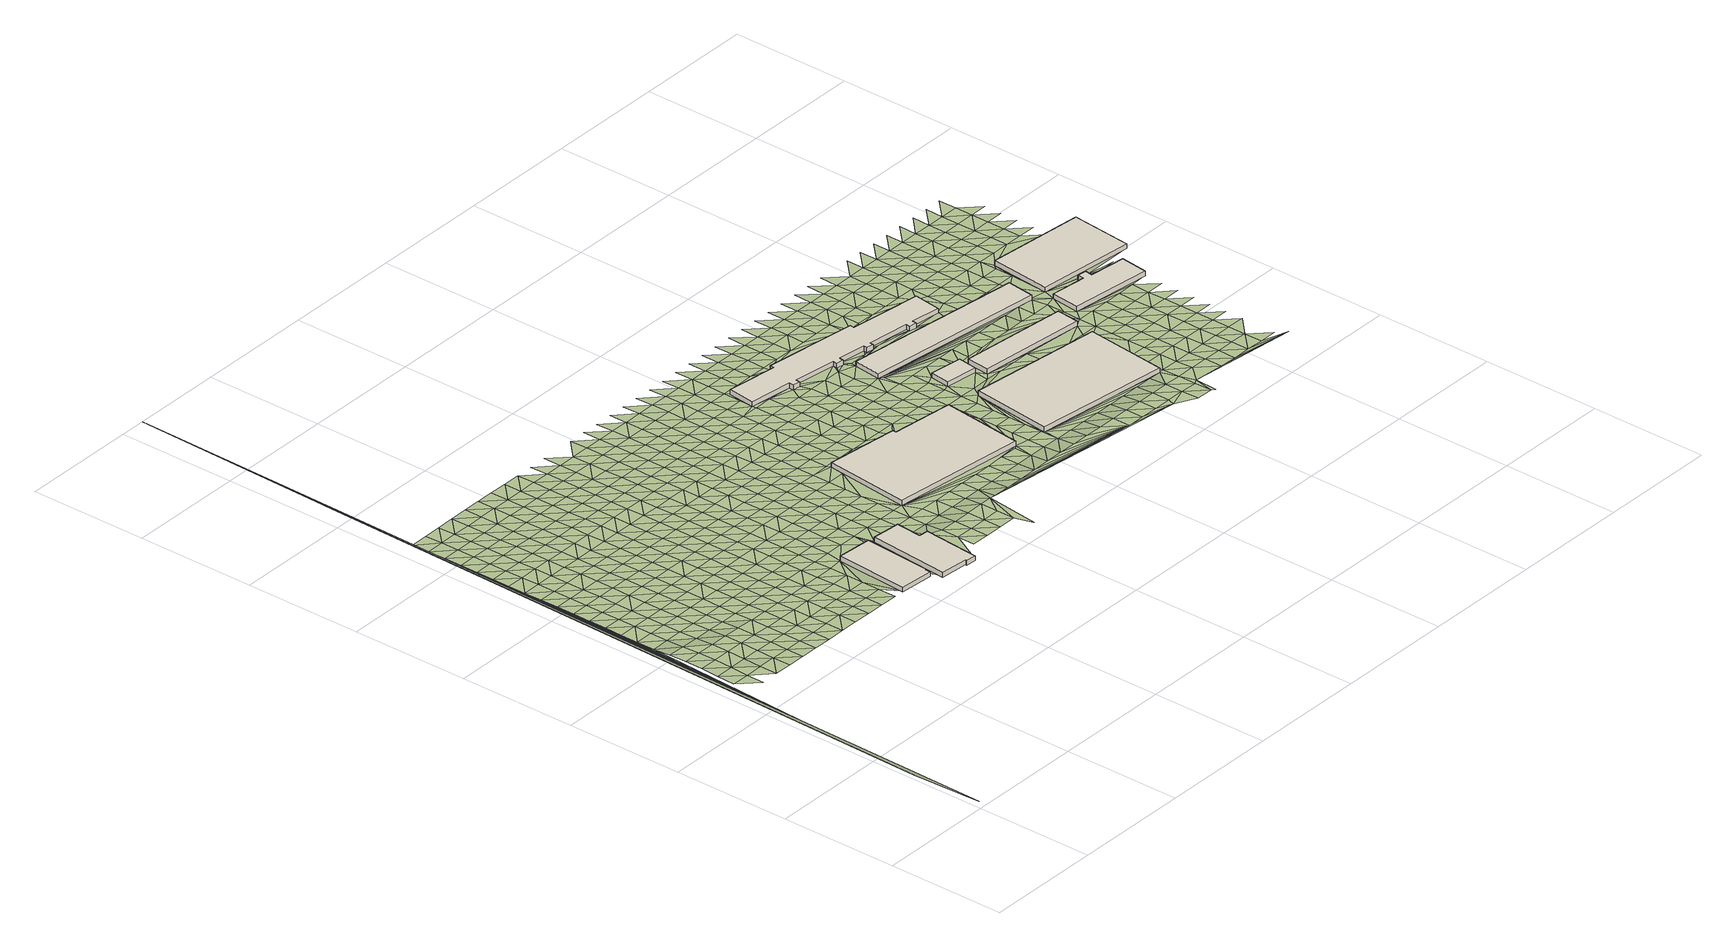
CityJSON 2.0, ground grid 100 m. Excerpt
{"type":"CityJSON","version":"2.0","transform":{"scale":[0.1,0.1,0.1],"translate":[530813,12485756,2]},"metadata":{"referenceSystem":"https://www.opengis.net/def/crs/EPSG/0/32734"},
"CityObjects":{
"building1":{"type":"Building","attributes":{"building":"industrial","building:levels":1,"building_height":4.1,"plus_code":"4FRW3FG6+393","ground_height":2.88,"roof_height":6.98},"geometry":[{"type":"Solid","lod":"1","boundaries":[[[[0,1,2,3]],[[1,4,5,2]],[[4,6,7,5]],[[6,8,9,7]],[[8,10,11,9]],[[10,0,3,11]],[[3,2,5,7,9,11]],[[10,8,6,4,1,0]]]]}]},
"building2":{"type":"Building","attributes":{"building":"industrial","building:levels":1,"building_height":4.1,"plus_code":"4FRW3FF6+XGM","ground_height":2.8,"roof_height":6.9},"geometry":[{"type":"Solid","lod":"1","boundaries":[[[[12,13,14,15]],[[13,16,17,14]],[[16,18,19,17]],[[18,20,21,19]],[[20,22,23,21]],[[22,24,25,23]],[[24,26,27,25]],[[26,12,15,27]],[[15,14,17,19,21,23,25,27]],[[26,24,22,20,18,16,13,12]]]]}]},
"building3":{"type":"Building","attributes":{"building":"industrial","building:levels":1,"building_height":4.1,"plus_code":"4FRW3FG6+7XR","ground_height":2.65,"roof_height":6.75},"geometry":[{"type":"Solid","lod":"1","boundaries":[[[[28,29,30,31]],[[29,32,33,30]],[[32,34,35,33]],[[34,36,37,35]],[[36,38,39,37]],[[38,28,31,39]],[[31,30,33,35,37,39]],[[38,36,34,32,29,28]]]]}]},
"building4":{"type":"Building","attributes":{"building":"industrial","building:levels":1,"building_height":4.1,"plus_code":"4FRW3FG7+Q7V","ground_height":2.39,"roof_height":6.49},"geometry":[{"type":"Solid","lod":"1","boundaries":[[[[40,41,42,43]],[[41,44,45,42]],[[44,46,47,45]],[[46,48,49,47]],[[48,50,51,49]],[[50,52,53,51]],[[52,54,55,53]],[[54,56,57,55]],[[56,58,59,57]],[[58,60,61,59]],[[60,62,63,61]],[[62,64,65,63]],[[64,66,67,65]],[[66,68,69,67]],[[68,70,71,69]],[[70,72,73,71]],[[72,74,75,73]],[[74,76,77,75]],[[76,78,79,77]],[[78,80,81,79]],[[80,82,83,81]],[[82,84,85,83]],[[84,86,87,85]],[[86,40,43,87]],[[43,42,45,47,49,51,53,55,57,59,61,63,65,67,69,71,73,75,77,79,81,83,85,87]],[[86,84,82,80,78,76,74,72,70,68,66,64,62,60,58,56,54,52,50,48,46,44,41,40]]]]}]},
"building5":{"type":"Building","attributes":{"building":"industrial","building:levels":1,"building_height":4.1,"plus_code":"4FRW3FG7+F9Q","ground_height":2.56,"roof_height":6.66},"geometry":[{"type":"Solid","lod":"1","boundaries":[[[[88,89,90,91]],[[89,92,93,90]],[[92,94,95,93]],[[94,88,91,95]],[[91,90,93,95]],[[94,92,89,88]]]]}]},
"building6":{"type":"Building","attributes":{"building":"industrial","building:levels":1,"building_height":4.1,"plus_code":"4FRW3FG7+6HF","ground_height":2.62,"roof_height":6.72},"geometry":[{"type":"Solid","lod":"1","boundaries":[[[[96,97,98,99]],[[97,100,101,98]],[[100,102,103,101]],[[102,96,99,103]],[[99,98,101,103]],[[102,100,97,96]]]]}]},
"building7":{"type":"Building","attributes":{"building":"industrial","building:levels":1,"building_height":4.1,"plus_code":"4FRW3FG7+JHM","ground_height":2.43,"roof_height":6.53},"geometry":[{"type":"Solid","lod":"1","boundaries":[[[[104,105,106,107]],[[105,108,109,106]],[[108,110,111,109]],[[110,104,107,111]],[[107,106,109,111]],[[110,108,105,104]]]]}]},
"building8":{"type":"Building","attributes":{"building":"industrial","building:levels":1,"building_height":4.1,"plus_code":"4FRW3FG7+CMM","ground_height":2.47,"roof_height":6.57},"geometry":[{"type":"Solid","lod":"1","boundaries":[[[[112,113,114,115]],[[113,116,117,114]],[[116,118,119,117]],[[118,112,115,119]],[[115,114,117,119]],[[118,116,113,112]]]]}]},
"building9":{"type":"Building","attributes":{"building":"industrial","building:levels":1,"building_height":4.1,"plus_code":"4FRW3FG8+F34","ground_height":2.66,"roof_height":6.76},"geometry":[{"type":"Solid","lod":"1","boundaries":[[[[120,121,122,123]],[[121,124,125,122]],[[124,126,127,125]],[[126,128,129,127]],[[128,130,131,129]],[[130,132,133,131]],[[132,134,135,133]],[[134,120,123,135]],[[123,122,125,127,129,131,133,135]],[[134,132,130,128,126,124,121,120]]]]}]},
"building10":{"type":"Building","attributes":{"building":"industrial","building:levels":1,"building_height":4.1,"plus_code":"4FRW3FG8+J4H","ground_height":2.4,"roof_height":6.5},"geometry":[{"type":"Solid","lod":"1","boundaries":[[[[136,137,138,139]],[[137,140,141,138]],[[140,142,143,141]],[[142,136,139,143]],[[139,138,141,143]],[[142,140,137,136]]]]}]},
"terrain1":{"type":"TINRelief","geometry":[{"type":"CompositeSurface","lod":"1","boundaries":[[[144,145,146]],[[146,147,144]],[[147,148,144]],[[144,148,149]],[[144,150,151]],[[152,144,149]],[[153,154,155]],[[152,156,144]],[[157,155,154]],[[158,159,153]],[[156,160,144]],[[155,158,153]],[[160,161,144]],[[159,162,163]],[[161,164,144]],[[159,158,162]],[[163,165,166]],[[144,164,167]],[[155,168,158]],[[165,163,162]],[[144,167,169]],[[170,168,155]],[[171,145,166]],[[144,169,172]],[[171,166,165]],[[162,158,173]],[[168,174,158]],[[146,145,175]],[[172,176,144]],[[165,162,173]],[[145,171,175]],[[173,158,174]],[[176,177,144]],[[168,170,178]],[[147,146,179]],[[171,165,180]],[[144,177,181]],[[175,182,146]],[[174,168,178]],[[180,165,173]],[[170,183,178]],[[148,147,179]],[[181,184,144]],[[179,146,182]],[[171,185,175]],[[184,186,144]],[[185,171,180]],[[149,148,187]],[[173,174,188]],[[178,189,174]],[[182,175,190]],[[186,191,144]],[[179,187,148]],[[180,173,188]],[[190,175,185]],[[188,174,189]],[[152,149,192]],[[183,193,178]],[[191,194,144]],[[182,195,179]],[[149,187,192]],[[185,180,196]],[[194,197,144]],[[195,182,190]],[[198,156,152]],[[189,178,199]],[[188,196,180]],[[187,179,200]],[[197,201,144]],[[192,198,152]],[[199,178,193]],[[185,202,190]],[[200,179,195]],[[160,156,203]],[[189,204,188]],[[196,202,185]],[[205,192,187]],[[198,203,156]],[[204,189,199]],[[195,190,206]],[[205,187,200]],[[207,161,160]],[[196,188,208]],[[202,206,190]],[[192,209,198]],[[199,193,210]],[[203,207,160]],[[208,188,204]],[[195,211,200]],[[209,192,205]],[[202,196,212]],[[206,211,195]],[[164,161,213]],[[203,198,214]],[[199,215,204]],[[207,216,161]],[[212,196,208]],[[205,200,217]],[[198,209,214]],[[210,215,199]],[[164,213,167]],[[202,218,206]],[[213,161,216]],[[211,217,200]],[[219,207,203]],[[208,204,220]],[[218,202,212]],[[144,201,150]],[[214,219,203]],[[215,220,204]],[[167,221,169]],[[209,205,222]],[[211,206,223]],[[217,224,205]],[[207,225,216]],[[221,167,213]],[[223,206,218]],[[209,222,214]],[[212,208,226]],[[227,215,210]],[[219,225,207]],[[205,224,222]],[[220,228,208]],[[172,169,229]],[[211,230,217]],[[212,226,218]],[[169,221,229]],[[230,211,223]],[[208,228,226]],[[213,216,231]],[[214,232,219]],[[220,215,233]],[[225,234,216]],[[176,172,235]],[[224,217,236]],[[232,214,222]],[[227,233,215]],[[221,213,231]],[[223,218,237]],[[229,235,172]],[[231,216,234]],[[236,217,230]],[[238,228,220]],[[218,226,237]],[[177,176,239]],[[225,219,240]],[[224,241,222]],[[232,242,219]],[[233,238,220]],[[221,243,229]],[[244,230,223]],[[176,235,239]],[[241,224,236]],[[234,225,240]],[[228,245,226]],[[243,221,231]],[[219,242,240]],[[237,244,223]],[[246,181,177]],[[222,247,232]],[[248,233,227]],[[228,238,245]],[[235,229,249]],[[230,250,236]],[[239,246,177]],[[247,222,241]],[[226,251,237]],[[249,229,243]],[[244,250,230]],[[231,234,252]],[[242,232,253]],[[233,254,238]],[[240,255,234]],[[251,226,245]],[[235,256,239]],[[257,241,236]],[[246,258,181]],[[253,232,247]],[[248,254,233]],[[243,231,252]],[[259,244,237]],[[256,235,249]],[[252,234,255]],[[236,250,257]],[[242,260,240]],[[259,237,251]],[[246,239,261]],[[247,241,262]],[[245,238,263]],[[260,242,253]],[[254,264,238]],[[249,243,265]],[[250,244,266]],[[256,261,239]],[[262,241,257]],[[255,240,267]],[[251,245,263]],[[265,243,252]],[[244,259,266]],[[263,238,264]],[[253,247,268]],[[267,240,260]],[[269,258,246]],[[249,270,256]],[[254,248,271]],[[246,261,272]],[[262,268,247]],[[255,273,252]],[[257,250,274]],[[259,251,275]],[[270,249,265]],[[266,276,250]],[[277,260,253]],[[264,254,271]],[[246,272,269]],[[273,255,267]],[[275,251,263]],[[248,278,271]],[[261,256,279]],[[274,262,257]],[[268,277,253]],[[274,250,276]],[[265,252,280]],[[259,281,266]],[[279,256,270]],[[267,260,282]],[[280,252,273]],[[281,259,275]],[[261,283,272]],[[268,262,284]],[[263,264,285]],[[277,282,260]],[[271,286,264]],[[270,265,287]],[[276,266,288]],[[261,279,283]],[[284,262,274]],[[289,273,267]],[[275,263,285]],[[265,280,287]],[[288,266,281]],[[285,264,286]],[[277,268,290]],[[278,291,271]],[[282,289,267]],[[269,272,292]],[[270,293,279]],[[276,294,274]],[[283,295,272]],[[284,290,268]],[[281,275,296]],[[293,270,287]],[[276,288,294]],[[280,273,297]],[[298,282,277]],[[286,271,299]],[[272,295,292]],[[289,300,273]],[[296,275,285]],[[279,301,283]],[[302,284,274]],[[290,298,277]],[[299,271,291]],[[280,297,287]],[[281,303,288]],[[301,279,293]],[[273,300,297]],[[294,302,274]],[[289,282,304]],[[286,305,285]],[[303,281,296]],[[295,283,306]],[[298,304,282]],[[305,286,299]],[[293,287,307]],[[290,284,308]],[[288,309,294]],[[306,283,301]],[[284,302,310]],[[311,300,289]],[[296,285,312]],[[287,297,307]],[[309,288,303]],[[295,313,292]],[[290,308,298]],[[299,291,314]],[[304,311,289]],[[284,310,308]],[[312,285,305]],[[315,301,293]],[[302,294,316]],[[313,295,306]],[[303,296,317]],[[307,315,293]],[[294,309,316]],[[300,318,297]],[[304,298,319]],[[299,320,305]],[[311,321,300]],[[317,296,312]],[[301,322,306]],[[323,310,302]],[[324,292,313]],[[298,308,319]],[[314,320,299]],[[297,318,307]],[[303,325,309]],[[315,322,301]],[[300,321,318]],[[316,323,302]],[[326,311,304]],[[312,305,327]],[[303,317,325]],[[310,328,308]],[[319,326,304]],[[320,327,305]],[[313,306,329]],[[307,330,315]],[[309,331,316]],[[322,332,306]],[[310,323,328]],[[311,333,321]],[[334,317,312]],[[330,307,318]],[[331,309,325]],[[324,313,329]],[[308,335,319]],[[320,314,336]],[[306,332,329]],[[326,333,311]],[[334,312,327]],[[322,315,337]],[[323,316,338]],[[335,308,328]],[[315,330,337]],[[338,316,331]],[[321,339,318]],[[340,326,319]],[[325,317,341]],[[342,327,320]],[[333,343,321]],[[317,334,344]],[[332,322,345]],[[323,346,328]],[[329,347,324]],[[335,340,319]],[[336,342,320]],[[330,318,339]],[[331,325,341]],[[337,345,322]],[[321,343,339]],[[346,323,338]],[[317,344,341]],[[333,326,348]],[[329,332,349]],[[328,350,335]],[[334,327,351]],[[326,340,348]],[[342,352,327]],[[330,353,337]],[[331,354,338]],[[332,345,349]],[[328,346,350]],[[343,333,355]],[[344,334,351]],[[353,330,339]],[[354,331,341]],[[351,327,352]],[[356,347,329]],[[340,335,357]],[[348,355,333]],[[342,358,352]],[[345,337,359]],[[349,356,329]],[[357,335,350]],[[346,338,360]],[[344,361,341]],[[359,337,353]],[[354,362,338]],[[343,363,339]],[[340,364,348]],[[343,355,365]],[[361,344,351]],[[345,366,349]],[[350,346,360]],[[356,367,347]],[[364,340,357]],[[338,362,360]],[[353,339,363]],[[368,354,341]],[[366,345,359]],[[343,365,363]],[[355,348,369]],[[368,341,361]],[[352,358,10]],[[356,349,370]],[[357,350,371]],[[348,364,369]],[[351,352,10]],[[359,353,372]],[[362,354,373]],[[366,370,349]],[[371,350,360]],[[374,365,355]],[[372,353,363]],[[354,368,373]],[[361,351,10]],[[357,375,364]],[[369,374,355]],[[376,367,356]],[[359,377,366]],[[362,378,360]],[[356,370,379]],[[375,357,371]],[[368,361,10]],[[377,359,372]],[[373,378,362]],[[363,365,380]],[[364,381,369]],[[356,379,376]],[[365,374,382]],[[370,366,383]],[[384,371,360]],[[381,364,375]],[[372,363,380]],[[368,385,373]],[[383,366,377]],[[365,382,380]],[[378,384,360]],[[385,368,10]],[[374,369,386]],[[370,387,379]],[[375,371,388]],[[386,369,381]],[[377,372,389]],[[378,373,390]],[[370,383,387]],[[384,388,371]],[[374,391,382]],[[389,372,380]],[[373,385,390]],[[392,381,375]],[[374,386,391]],[[376,379,393]],[[377,394,383]],[[395,384,378]],[[387,396,379]],[[388,392,375]],[[394,377,389]],[[390,395,378]],[[10,397,385]],[[380,382,398]],[[386,381,399]],[[379,396,393]],[[391,400,382]],[[383,401,387]],[[392,399,381]],[[380,398,389]],[[402,388,384]],[[385,397,390]],[[403,404,405]],[[401,383,394]],[[382,400,398]],[[384,395,406]],[[391,386,407]],[[396,387,408]],[[388,402,392]],[[399,407,386]],[[384,406,402]],[[397,10,409]],[[394,389,410]],[[395,390,411]],[[408,387,401]],[[412,400,391]],[[389,398,410]],[[411,390,397]],[[409,405,404]],[[396,413,393]],[[399,392,414]],[[407,412,391]],[[415,401,394]],[[395,416,406]],[[403,417,404]],[[413,396,408]],[[392,402,414]],[[398,400,418]],[[410,415,394]],[[395,411,416]],[[419,407,399]],[[400,412,418]],[[401,420,408]],[[409,404,421]],[[414,419,399]],[[398,422,410]],[[402,406,423]],[[397,424,411]],[[415,420,401]],[[417,421,404]],[[416,425,406]],[[409,424,397]],[[407,426,412]],[[422,398,418]],[[421,417,409]],[[427,413,408]],[[402,423,414]],[[419,426,407]],[[406,425,423]],[[428,409,417]],[[429,415,410]],[[411,430,416]],[[409,428,424]],[[408,420,427]],[[428,417,424]],[[429,410,422]],[[430,411,424]],[[431,413,432]],[[418,412,433]],[[414,434,419]],[[426,435,412]],[[420,415,436]],[[425,416,437]],[[432,413,427]],[[434,414,423]],[[422,418,433]],[[415,429,436]],[[433,412,435]],[[430,437,416]],[[424,417,438]],[[426,419,439]],[[425,440,423]],[[434,441,419]],[[427,420,442]],[[429,422,443]],[[438,430,424]],[[436,444,420]],[[440,425,437]],[[445,438,417]],[[435,426,439]],[[443,422,433]],[[419,441,439]],[[442,432,427]],[[423,446,434]],[[442,420,444]],[[445,417,24]],[[429,447,436]],[[446,423,440]],[[437,430,448]],[[447,429,443]],[[438,449,430]],[[450,432,451]],[[433,435,452]],[[441,434,453]],[[439,454,435]],[[444,436,455]],[[440,437,448]],[[451,432,442]],[[453,434,446]],[[430,449,448]],[[443,433,452]],[[438,445,456]],[[457,458,459]],[[455,436,447]],[[452,435,454]],[[441,460,439]],[[461,458,462]],[[461,462,24]],[[24,456,445]],[[444,463,442]],[[446,440,464]],[[441,453,460]],[[447,443,465]],[[466,449,438]],[[444,455,463]],[[448,464,440]],[[456,24,462]],[[454,439,467]],[[465,443,452]],[[456,466,438]],[[468,451,442]],[[446,469,453]],[[439,460,467]],[[447,470,455]],[[449,471,448]],[[462,458,472]],[[463,468,442]],[[464,469,446]],[[458,457,473]],[[454,474,452]],[[462,472,456]],[[470,447,465]],[[471,449,466]],[[460,453,475]],[[457,476,477]],[[474,454,467]],[[458,473,472]],[[455,478,463]],[[479,464,448]],[[451,468,480]],[[469,475,453]],[[465,452,481]],[[456,482,466]],[[478,455,470]],[[471,479,448]],[[460,483,467]],[[484,473,457]],[[451,480,485]],[[452,474,481]],[[482,456,472]],[[468,463,486]],[[487,469,464]],[[475,483,460]],[[477,484,457]],[[470,465,488]],[[471,466,489]],[[463,478,486]],[[487,464,479]],[[474,467,490]],[[491,472,473]],[[465,481,488]],[[489,466,482]],[[492,480,468]],[[475,469,493]],[[483,490,467]],[[484,491,473]],[[470,494,478]],[[479,471,495]],[[486,492,468]],[[493,469,487]],[[496,482,472]],[[494,470,488]],[[471,489,495]],[[480,497,485]],[[481,474,498]],[[499,483,475]],[[484,477,500]],[[490,501,474]],[[491,496,472]],[[478,502,486]],[[487,479,503]],[[480,492,497]],[[499,475,493]],[[504,489,482]],[[481,498,488]],[[502,478,494]],[[474,501,498]],[[495,503,479]],[[490,483,505]],[[506,491,484]],[[496,507,482]],[[495,489,504]],[[492,486,508]],[[504,482,507]],[[493,487,509]],[[505,483,499]],[[500,506,484]],[[494,488,510]],[[508,486,502]],[[503,509,487]],[[503,495,504]],[[511,501,490]],[[512,496,491]],[[488,498,510]],[[492,513,497]],[[493,514,499]],[[511,490,505]],[[512,491,506]],[[515,502,494]],[[513,492,508]],[[509,514,493]],[[510,515,494]],[[497,516,517]],[[501,518,498]],[[505,499,519]],[[507,496,520]],[[521,506,500]],[[522,501,511]],[[496,512,523]],[[520,504,507]],[[508,502,524]],[[516,497,513]],[[514,519,499]],[[504,525,503]],[[518,510,498]],[[515,524,502]],[[501,522,518]],[[496,523,520]],[[505,526,511]],[[503,525,509]],[[527,513,508]],[[512,506,528]],[[519,526,505]],[[521,529,506]],[[510,530,515]],[[509,525,514]],[[524,527,508]],[[522,511,531]],[[523,512,528]],[[510,518,530]],[[528,506,529]],[[532,504,520]],[[526,531,511]],[[516,513,533]],[[534,524,515]],[[519,514,535]],[[527,536,513]],[[504,535,525]],[[523,537,520]],[[515,530,534]],[[538,516,533]],[[522,539,518]],[[540,526,519]],[[541,521,542]],[[513,536,533]],[[531,543,522]],[[537,523,528]],[[535,514,525]],[[527,524,544]],[[521,541,529]],[[530,518,539]],[[534,544,524]],[[522,543,539]],[[535,540,519]],[[531,526,545]],[[541,528,529]],[[532,520,537]],[[546,536,527]],[[532,547,504]],[[540,545,526]],[[530,548,534]],[[537,528,541]],[[544,546,527]],[[549,543,531]],[[548,530,539]],[[536,550,533]],[[545,549,531]],[[544,534,551]],[[546,550,536]],[[532,537,552]],[[535,553,540]],[[534,548,551]],[[537,541,552]],[[554,555,533]],[[543,556,539]],[[545,540,553]],[[549,557,543]],[[504,547,558]],[[559,546,544]],[[550,554,533]],[[541,560,552]],[[548,539,556]],[[551,559,544]],[[543,557,556]],[[545,561,549]],[[552,547,532]],[[546,562,550]],[[561,545,553]],[[548,563,551]],[[559,562,546]],[[535,564,553]],[[557,549,565]],[[552,560,566]],[[563,548,556]],[[567,554,550]],[[504,558,568]],[[565,549,561]],[[569,559,551]],[[550,562,567]],[[552,570,547]],[[569,551,563]],[[571,554,572]],[[556,557,573]],[[564,561,553]],[[574,557,565]],[[570,552,566]],[[562,559,575]],[[572,554,567]],[[563,556,573]],[[559,569,575]],[[557,574,573]],[[565,561,576]],[[558,547,570]],[[564,576,561]],[[567,562,577]],[[569,563,578]],[[575,579,562]],[[580,574,565]],[[581,564,535]],[[570,566,582]],[[578,563,573]],[[572,567,577]],[[577,562,579]],[[576,580,565]],[[569,583,575]],[[584,504,568]],[[585,573,574]],[[558,570,586]],[[583,569,578]],[[587,572,588]],[[589,576,564]],[[574,580,585]],[[586,570,582]],[[579,575,590]],[[577,588,572]],[[578,573,591]],[[590,575,583]],[[576,592,580]],[[585,591,573]],[[568,558,586]],[[579,593,577]],[[589,592,576]],[[594,583,578]],[[593,579,590]],[[564,581,589]],[[586,582,595]],[[591,594,578]],[[588,577,596]],[[585,580,597]],[[592,598,580]],[[590,583,41]],[[596,577,593]],[[591,585,597]],[[599,568,586]],[[594,600,583]],[[597,580,598]],[[541,601,560]],[[602,588,603]],[[599,586,595]],[[41,583,600]],[[604,593,590]],[[592,589,605]],[[603,588,596]],[[594,591,606]],[[41,604,590]],[[589,581,607]],[[598,592,605]],[[606,591,597]],[[589,607,605]],[[568,599,608]],[[593,609,596]],[[601,566,560]],[[594,610,600]],[[604,609,593]],[[610,594,606]],[[597,598,611]],[[41,612,604]],[[599,595,613]],[[614,41,600]],[[605,615,598]],[[603,596,616]],[[609,617,596]],[[568,608,584]],[[604,612,609]],[[581,618,619]],[[606,597,611]],[[608,599,613]],[[619,607,581]],[[614,600,610]],[[611,598,615]],[[613,595,620]],[[621,603,616]],[[607,619,605]],[[596,617,616]],[[601,582,566]],[[610,606,622]],[[615,605,623]],[[612,624,609]],[[622,606,611]],[[625,608,613]],[[617,609,624]],[[623,605,619]],[[626,619,618]],[[610,627,614]],[[41,614,628]],[[608,625,584]],[[615,629,611]],[[627,610,622]],[[617,630,616]],[[613,620,631]],[[629,615,623]],[[601,595,582]],[[625,613,584]],[[624,630,617]],[[622,611,632]],[[631,620,633]],[[631,584,613]],[[634,616,635]],[[623,619,636]],[[637,614,627]],[[632,611,629]],[[630,635,616]],[[636,619,626]],[[627,622,638]],[[626,618,34]],[[628,614,637]],[[612,639,624]],[[623,640,629]],[[632,638,622]],[[641,630,624]],[[601,620,595]],[[584,631,642]],[[640,623,636]],[[637,627,643]],[[632,629,644]],[[584,642,645]],[[638,643,627]],[[635,630,646]],[[647,636,626]],[[631,633,648]],[[644,629,640]],[[584,645,649]],[[630,641,646]],[[632,650,638]],[[642,631,648]],[[624,639,641]],[[637,643,651]],[[648,633,652]],[[653,635,654]],[[655,640,636]],[[584,649,656]],[[632,644,650]],[[601,633,620]],[[654,635,646]],[[647,655,636]],[[626,34,647]],[[642,657,645]],[[34,584,656]],[[638,658,643]],[[644,640,659]],[[650,660,638]],[[657,642,648]],[[651,643,658]],[[641,661,646]],[[658,662,651]],[[655,659,640]],[[663,649,645]],[[638,660,658]],[[664,641,639]],[[650,644,665]],[[652,666,648]],[[641,664,661]],[[663,645,657]],[[657,648,667]],[[654,646,668]],[[655,647,669]],[[659,665,644]],[[601,652,633]],[[601,541,670]],[[656,649,671]],[[669,647,34]],[[668,646,661]],[[656,672,34]],[[657,667,663]],[[673,660,650]],[[648,674,667]],[[649,663,671]],[[654,675,676]],[[659,655,677]],[[665,673,650]],[[666,674,648]],[[669,34,672]],[[672,656,678]],[[675,654,668]],[[677,655,669]],[[671,678,656]],[[658,679,662]],[[661,664,680]],[[658,660,681]],[[682,665,659]],[[673,683,660]],[[668,661,680]],[[684,669,672]],[[666,652,601]],[[682,659,677]],[[660,683,681]],[[678,684,672]],[[685,663,667]],[[686,667,674]],[[674,666,687]],[[673,665,108]],[[675,668,688]],[[677,669,689]],[[685,671,663]],[[690,665,682]],[[680,688,668]],[[108,683,673]],[[684,689,669]],[[108,665,690]],[[681,679,658]],[[685,678,671]],[[664,691,680]],[[675,692,693]],[[694,682,677]],[[687,686,674]],[[666,601,687]],[[685,684,678]],[[688,692,675]],[[689,694,677]],[[681,683,105]],[[667,686,695]],[[108,690,696]],[[690,682,697]],[[679,681,698]],[[108,105,683]],[[689,684,685]],[[691,688,680]],[[681,699,698]],[[694,697,682]],[[694,689,88]],[[699,681,105]],[[696,690,700]],[[701,686,687]],[[702,692,688]],[[697,700,690]],[[701,687,601]],[[703,689,685]],[[694,88,697]],[[689,703,88]],[[691,702,688]],[[704,699,705]],[[705,699,105]],[[706,667,695]],[[707,692,708]],[[701,695,686]],[[697,88,94]],[[702,708,692]],[[700,697,94]],[[691,664,709]],[[696,700,710]],[[701,601,711]],[[712,704,705]],[[712,705,105]],[[713,703,685]],[[702,691,714]],[[94,710,700]],[[715,667,706]],[[88,703,716]],[[717,695,701]],[[108,696,718]],[[702,714,708]],[[691,719,714]],[[711,717,701]],[[704,712,720]],[[712,105,721]],[[710,722,696]],[[723,708,724]],[[695,717,706]],[[716,703,713]],[[725,713,685]],[[601,670,711]],[[708,714,724]],[[710,94,726]],[[727,709,664]],[[691,709,719]],[[105,728,721]],[[729,667,715]],[[720,712,730]],[[731,717,711]],[[712,721,730]],[[719,732,714]],[[733,726,94]],[[116,716,713]],[[718,696,722]],[[717,734,706]],[[714,735,724]],[[726,722,710]],[[731,734,717]],[[725,116,713]],[[711,670,731]],[[735,714,732]],[[736,721,728]],[[709,732,719]],[[716,116,737]],[[667,729,738]],[[739,725,685]],[[740,728,105]],[[741,742,724]],[[733,716,737]],[[734,715,706]],[[722,726,733]],[[735,741,724]],[[743,108,718]],[[744,734,731]],[[728,745,736]],[[732,746,735]],[[737,747,733]],[[725,748,116]],[[670,744,731]],[[722,733,718]],[[749,667,738]],[[709,746,732]],[[734,750,715]],[[741,735,751]],[[747,718,733]],[[744,750,734]],[[746,751,735]],[[746,709,727]],[[752,108,743]],[[745,753,736]],[[741,754,755]],[[737,756,747]],[[750,729,715]],[[728,740,745]],[[748,757,116]],[[670,758,744]],[[741,751,754]],[[727,759,760]],[[748,725,739]],[[105,761,740]],[[746,727,762]],[[750,744,758]],[[763,758,670]],[[718,747,743]],[[751,746,764]],[[760,762,727]],[[752,765,108]],[[739,685,102]],[[750,766,729]],[[747,756,743]],[[737,767,756]],[[754,751,764]],[[768,760,759]],[[740,753,745]],[[746,762,764]],[[766,750,758]],[[739,757,748]],[[769,754,770]],[[763,771,758]],[[766,738,729]],[[762,760,768]],[[770,754,764]],[[765,772,108]],[[743,756,767]],[[773,766,758]],[[762,774,764]],[[739,775,757]],[[771,773,758]],[[774,762,768]],[[776,116,757]],[[738,766,749]],[[770,764,777]],[[740,761,778]],[[767,752,743]],[[766,773,779]],[[768,759,780]],[[781,782,771]],[[777,764,774]],[[779,749,766]],[[783,108,772]],[[773,771,782]],[[784,770,785]],[[786,778,787]],[[757,775,788]],[[773,782,779]],[[789,774,768]],[[767,737,790]],[[761,105,791]],[[770,777,785]],[[749,779,792]],[[767,793,752]],[[775,739,102]],[[778,761,787]],[[794,749,792]],[[777,774,795]],[[108,783,110]],[[779,782,796]],[[797,774,789]],[[779,796,792]],[[794,798,749]],[[785,777,795]],[[768,780,789]],[[774,797,795]],[[752,793,765]],[[776,757,788]],[[799,785,800]],[[775,102,788]],[[792,801,794]],[[796,802,792]],[[782,803,796]],[[804,797,789]],[[102,749,798]],[[800,785,795]],[[794,801,798]],[[787,761,805]],[[792,802,801]],[[767,790,793]],[[804,789,780]],[[795,797,806]],[[765,793,772]],[[804,806,797]],[[807,802,796]],[[808,772,793]],[[809,798,801]],[[805,810,787]],[[810,780,787]],[[788,102,811]],[[812,800,795]],[[803,807,796]],[[806,812,795]],[[798,813,102]],[[798,809,813]],[[788,811,776]],[[793,790,808]],[[814,800,815]],[[802,816,801]],[[804,780,817]],[[807,818,802]],[[780,810,819]],[[812,815,800]],[[806,804,820]],[[810,805,821]],[[809,801,816]],[[802,818,816]],[[780,819,817]],[[807,803,822]],[[811,102,823]],[[102,813,824]],[[812,806,820]],[[772,808,783]],[[805,761,791]],[[804,817,820]],[[819,810,825]],[[813,809,826]],[[811,823,776]],[[823,102,824]],[[818,807,827]],[[821,825,810]],[[808,828,783]],[[826,809,816]],[[808,790,828]],[[812,829,815]],[[822,827,807]],[[803,782,830]],[[819,831,817]],[[813,832,824]],[[829,812,820]],[[819,825,831]],[[832,813,826]],[[776,823,833]],[[816,818,834]],[[818,827,835]],[[776,833,790]],[[805,791,821]],[[817,836,820]],[[824,837,823]],[[829,838,815]],[[825,821,839]],[[816,834,826]],[[836,817,831]],[[824,832,837]],[[818,835,834]],[[827,822,840]],[[790,841,828]],[[815,838,842]],[[790,833,843]],[[110,783,828]],[[844,829,820]],[[825,845,831]],[[823,846,833]],[[832,826,847]],[[844,820,836]],[[837,848,823]],[[843,841,790]],[[843,833,849]],[[828,841,110]],[[835,827,850]],[[839,845,825]],[[830,822,803]],[[834,847,826]],[[838,829,851]],[[823,848,846]],[[850,827,840]],[[839,821,791]],[[836,831,852]],[[837,832,853]],[[833,846,849]],[[829,844,851]],[[845,852,831]],[[847,853,832]],[[841,843,134]],[[834,835,854]],[[849,134,843]],[[835,850,855]],[[844,836,856]],[[857,848,837]],[[851,858,838]],[[134,110,841]],[[845,839,859]],[[854,847,834]],[[852,856,836]],[[853,857,837]],[[835,855,854]],[[110,134,860]],[[822,830,840]],[[860,791,110]],[[838,858,861]],[[844,862,851]],[[848,863,846]],[[850,840,864]],[[839,791,859]],[[865,849,846]],[[856,862,844]],[[857,863,848]],[[860,134,866]],[[867,852,845]],[[853,847,868]],[[864,855,850]],[[866,791,860]],[[845,859,869]],[[847,854,870]],[[840,871,864]],[[858,851,872]],[[852,867,856]],[[857,853,868]],[[862,872,851]],[[845,869,867]],[[863,865,846]],[[847,870,868]],[[855,873,854]],[[840,830,871]],[[873,855,864]],[[874,859,791]],[[862,856,875]],[[857,876,863]],[[872,877,858]],[[878,849,865]],[[874,791,866]],[[869,859,874]],[[870,854,879]],[[856,867,875]],[[876,857,868]],[[864,871,880]],[[858,877,881]],[[879,854,873]],[[866,134,882]],[[883,872,862]],[[884,865,863]],[[870,885,868]],[[875,883,862]],[[863,876,884]],[[867,869,886]],[[869,874,887]],[[885,870,879]],[[872,888,877]],[[889,873,864]],[[874,866,140]],[[867,886,875]],[[868,890,876]],[[891,849,878]],[[883,888,872]],[[869,887,886]],[[865,884,878]],[[873,889,879]],[[868,885,890]],[[887,874,140]],[[866,882,892]],[[875,893,883]],[[888,894,877]],[[884,876,895]],[[885,879,896]],[[893,875,886]],[[890,897,876]],[[140,886,887]],[[898,866,892]],[[877,894,899]],[[878,884,895]],[[895,876,897]],[[900,849,891]],[[888,883,901]],[[890,885,902]],[[893,903,883]],[[894,888,901]],[[904,886,140]],[[883,903,901]],[[893,886,904]],[[905,897,890]],[[891,878,895]],[[906,903,893]],[[897,907,895]],[[901,908,894]],[[904,906,893]],[[894,908,909]],[[910,898,911]],[[912,904,140]],[[901,903,913]],[[914,891,895]],[[866,898,915]],[[906,913,903]],[[916,908,901]],[[904,912,906]],[[913,916,901]],[[911,917,910]],[[898,910,918]],[[913,906,919]],[[916,920,908]],[[906,912,919]],[[921,912,140]],[[908,920,922]],[[923,916,913]],[[919,923,913]],[[916,924,920]],[[912,925,919]],[[923,924,916]],[[919,926,923]],[[924,927,920]],[[926,919,925]],[[925,912,921]],[[920,927,928]],[[929,921,140]],[[924,923,930]],[[926,931,923]],[[927,924,930]],[[923,931,930]],[[926,925,932]],[[933,931,926]],[[930,934,927]],[[927,934,935]],[[930,931,936]],[[937,934,930]]]}]}
},
"vertices":[
[1903,2279,17],[2192,2258,17],[2192,2258,58],[1903,2279,58],[2196,2302,17],[2196,2302,58],[2202,2302,17],[2202,2302,58],[2243,2876,17],[2243,2876,58],[1947,2897,17],[1947,2897,58],
[2243,2185,16],[2481,2165,16],[2481,2165,57],[2243,2185,57],[2480,2152,16],[2480,2152,57],[2566,2145,16],[2566,2145,57],[2607,2624,16],[2607,2624,57],[2526,2631,16],[2526,2631,57],[2544,2850,16],[2544,2850,57],[2301,2870,16],[2301,2870,57],
[2890,3751,15],[2809,3031,15],[2809,3031,56],[2890,3751,56],[3955,2903,15],[3955,2903,56],[4032,3593,15],[4032,3593,56],[3504,3652,15],[3504,3652,56],[3507,3682,15],[3507,3682,56],
[3195,4946,12],[3165,4716,12],[3165,4716,53],[3195,4946,53],[3533,4669,12],[3533,4669,53],[3529,4632,12],[3529,4632,53],[3593,4624,12],[3593,4624,53],[3597,4659,12],[3597,4659,53],[3962,4612,12],[3962,4612,53],[3957,4575,12],[3957,4575,53],[4020,4567,12],[4020,4567,53],[4024,4604,12],[4024,4604,53],[4261,4574,12],[4261,4574,53],[4257,4541,12],[4257,4541,53],[4320,4533,12],[4320,4533,53],[4324,4564,12],[4324,4564,53],[4682,4519,12],[4682,4519,53],[4678,4485,12],[4678,4485,53],[4743,4477,12],[4743,4477,53],[4747,4511,12],[4747,4511,53],[4997,4479,12],[4997,4479,53],[5027,4709,12],[5027,4709,53],[4412,4787,12],[4412,4787,53],[4417,4826,12],[4417,4826,53],[3629,4926,12],[3629,4926,53],[3625,4892,12],[3625,4892,53],
[4267,3795,14],[4541,3759,14],[4541,3759,55],[4267,3795,55],[4563,3923,14],[4563,3923,55],[4289,3960,14],[4289,3960,55],
[4316,3547,14],[4236,2867,14],[4236,2867,55],[4316,3547,55],[5383,2731,14],[5383,2731,55],[5458,3419,14],[5458,3419,55],
[5590,4302,13],[4064,4484,13],[4064,4484,54],[5590,4302,54],[4036,4252,13],[4036,4252,54],[5562,4070,13],[5562,4070,54],
[5517,3785,13],[4602,3877,13],[4602,3877,54],[5517,3785,54],[4582,3682,13],[4582,3682,54],[5497,3590,13],[5497,3590,54],
[5644,3716,15],[6331,3638,15],[6331,3638,56],[5644,3716,56],[6358,3872,15],[6358,3872,56],[6048,3908,15],[6048,3908,56],[6056,3972,15],[6056,3972,56],[5981,3981,15],[5981,3981,56],[5975,3925,15],[5975,3925,56],[5672,3959,15],[5672,3959,56],
[6536,3980,12],[6586,4495,12],[6586,4495,53],[6536,3980,53],[5757,4574,12],[5757,4574,53],[5707,4060,12],[5707,4060,53],
[17,632,35],[167,3182,16],[167,3332,16],[167,3482,16],[167,3632,17],[167,3782,17],[206,7977,21],[1,7,66],[167,3932,19],[167,2582,24],[167,2432,20],[318,2432,20],[167,4082,18],[318,2282,20],[318,2582,26],[167,2732,30],[167,4232,16],[167,4382,14],[318,2732,30],[167,2882,30],[167,4532,14],[318,2882,30],[167,3032,26],[167,4682,14],[468,2432,21],[167,4832,13],[468,2282,21],[318,3032,24],[167,4982,12],[468,2732,30],[468,2582,28],[318,3182,16],[167,5132,12],[167,5282,10],[618,2432,21],[318,3482,17],[468,2882,29],[167,5432,6],[318,3332,16],[618,2282,21],[167,5582,11],[468,3032,22],[167,5732,12],[318,3632,18],[618,2732,29],[618,2582,27],[468,3182,16],[167,5882,17],[318,3782,18],[768,2282,21],[167,6032,16],[468,3332,16],[618,2882,28],[167,6182,16],[318,3932,19],[768,2432,21],[468,3482,17],[167,6332,21],[618,3032,21],[318,4082,18],[768,2582,24],[468,3632,18],[618,3182,16],[318,4232,17],[768,2732,24],[468,3782,18],[918,2282,21],[618,3332,17],[768,2882,23],[318,4532,13],[468,3932,19],[918,2432,21],[318,4382,15],[618,3482,18],[768,3032,18],[468,4082,18],[918,2582,21],[318,4682,14],[618,3782,18],[768,3182,17],[618,3632,18],[468,4232,18],[918,2882,18],[1069,2282,21],[918,2732,20],[318,4832,13],[768,3332,18],[468,4532,14],[618,3932,19],[1069,2432,21],[468,4382,15],[318,4982,12],[768,3482,18],[918,3032,16],[1069,2582,20],[318,5132,12],[618,4232,18],[768,3632,18],[618,4082,18],[468,4682,13],[918,3182,17],[1069,2732,19],[318,5282,10],[768,3782,18],[1219,2282,22],[468,4832,13],[918,3332,18],[1069,2882,17],[618,4532,14],[768,3932,18],[1219,2432,22],[618,4382,16],[468,4982,11],[918,3482,18],[318,5432,6],[1069,3032,15],[768,4082,17],[468,5132,11],[918,3632,18],[1219,2732,20],[1219,2582,20],[618,4682,13],[1069,3182,17],[768,4232,17],[918,3782,18],[468,5432,7],[618,4832,13],[1369,2432,22],[468,5282,10],[768,4382,16],[1069,3482,18],[1219,2882,19],[1069,3332,18],[918,3932,18],[1369,2282,22],[618,4982,12],[768,4532,15],[1219,3032,16],[918,4082,17],[618,5132,12],[1069,3632,18],[1369,2732,20],[1369,2582,20],[768,4682,13],[1219,3182,17],[918,4232,17],[1069,3782,18],[1519,2282,22],[618,5432,10],[768,4832,12],[1219,3332,17],[618,5282,11],[1369,2882,18],[918,4532,15],[1069,3932,18],[1519,2432,22],[918,4382,16],[768,4982,12],[1219,3482,18],[1369,3032,16],[1069,4082,18],[1519,2582,20],[768,5132,12],[918,4682,14],[1219,3782,18],[1369,3182,18],[1219,3632,18],[1069,4232,17],[1519,2732,20],[768,5282,12],[1669,2282,21],[918,4832,13],[1369,3332,19],[1519,2882,18],[1069,4532,15],[1219,3932,18],[1669,2432,21],[1069,4382,16],[918,4982,12],[1369,3482,19],[768,5432,12],[1519,3032,16],[1219,4082,18],[1669,2582,20],[1369,3632,19],[918,5282,12],[1069,4682,15],[1519,3182,18],[918,5132,12],[1219,4232,17],[1669,2732,19],[1369,3782,19],[1820,2282,19],[1069,4832,14],[1519,3332,19],[1219,4532,16],[1369,3932,19],[1669,3032,16],[1820,2432,19],[1219,4382,17],[1669,2882,18],[1069,4982,12],[1519,3482,19],[918,5432,12],[1369,4082,18],[1069,5132,12],[1519,3632,19],[1820,2732,19],[1820,2582,19],[1219,4682,15],[1669,3182,18],[1369,4232,18],[1069,5282,13],[1519,3782,19],[1903,2279,29],[1219,4832,14],[1669,3482,19],[1820,2882,19],[1669,3332,19],[1369,4532,17],[1519,3932,19],[1369,4382,18],[1219,4982,12],[1069,5432,12],[1820,3032,16],[1519,4082,18],[1219,5132,12],[1669,3632,19],[1369,4682,17],[1820,3182,16],[1519,4232,18],[1669,3782,19],[1219,5432,12],[1369,4832,15],[1820,3332,18],[1219,5282,13],[1519,4532,17],[1669,3932,19],[1519,4382,18],[1369,4982,13],[1820,3482,18],[1970,3032,15],[1669,4082,19],[1369,5132,13],[1820,3632,18],[1519,4682,17],[1970,3182,16],[1669,4232,18],[1820,3782,18],[1369,5432,12],[1519,4832,15],[1970,3332,17],[1369,5282,14],[2120,3032,15],[1669,4532,16],[1820,3932,18],[1669,4382,17],[1519,4982,13],[1970,3632,18],[2243,2185,31],[2270,2582,28],[2202,2302,28],[1970,3482,17],[1820,4082,19],[1519,5132,13],[2243,2876,21],[1669,4682,17],[2120,3182,15],[1820,4232,19],[1519,5282,14],[1970,3782,18],[1669,4832,15],[2120,3332,17],[2301,2870,21],[1820,4382,18],[1970,3932,18],[1669,4982,13],[2270,2732,26],[1820,4532,16],[2120,3632,18],[2270,3032,15],[2120,3482,18],[1970,4082,18],[1669,5132,13],[2270,2882,21],[1820,4682,16],[2270,3182,16],[1519,5432,12],[1669,5282,14],[1970,4382,17],[2120,3782,18],[1970,4232,18],[1820,4832,17],[2270,3332,17],[2420,3032,15],[2120,4082,19],[2270,3482,18],[2120,3932,18],[1820,5132,14],[1970,4532,16],[1820,4982,15],[2420,2882,19],[2270,3632,18],[1970,4682,15],[2420,3332,17],[2420,3182,16],[1669,5432,12],[1820,5282,14],[2120,4382,17],[2270,3782,18],[2120,4232,19],[1970,4832,16],[2570,2882,16],[2720,2432,29],[2607,2624,29],[2566,2145,31],[2270,3932,18],[2526,2631,29],[2570,2732,21],[1970,4982,15],[2420,3482,18],[2120,4532,15],[2570,3032,16],[2270,4082,19],[1970,5132,15],[2420,3632,18],[2120,4682,15],[2570,3182,17],[2720,2732,18],[2720,2582,29],[2270,4232,18],[2420,3782,19],[2720,2282,29],[2871,2282,29],[2120,4832,16],[2570,3332,17],[1970,5282,15],[2270,4382,16],[2720,2882,16],[2420,3932,19],[2871,2432,29],[1970,5432,14],[2120,4982,16],[2570,3482,18],[2270,4532,15],[2720,3032,16],[2420,4082,18],[2871,2582,29],[2120,5132,15],[2570,3632,18],[2270,4682,15],[2720,3182,17],[2871,2732,18],[2120,5282,15],[2420,4382,15],[2570,3782,18],[3021,2282,27],[2420,4232,18],[2270,4832,16],[2720,3332,17],[2809,3031,16],[2570,3932,19],[3021,2432,26],[2871,2882,16],[2270,4982,16],[2720,3482,17],[2420,4532,14],[2570,4082,18],[3021,2582,26],[2270,5132,16],[2720,3632,17],[2420,4682,14],[2270,5282,16],[2120,5432,14],[2570,4382,16],[2720,3782,17],[3021,2882,16],[3171,2282,30],[2570,4232,18],[3021,2732,17],[2420,4832,16],[2871,3632,17],[2720,3932,17],[2420,4982,17],[3171,2582,29],[3171,2432,29],[2570,4532,14],[2720,4082,17],[3171,2882,16],[2420,5282,17],[2570,4682,14],[2890,3751,17],[2420,5132,17],[3171,2732,18],[2270,5432,13],[2720,4382,14],[2871,3782,17],[3276,2586,29],[3223,2130,30],[2720,4232,16],[2570,4832,15],[2871,3932,17],[2570,4982,16],[3321,2882,16],[2720,4532,14],[2871,4082,17],[2570,5132,18],[2720,4682,14],[3321,2732,18],[3021,3782,17],[2570,5282,18],[2420,5432,13],[2871,4382,14],[2871,4232,16],[3471,2882,17],[2720,4832,12],[3321,2582,29],[3021,3932,17],[2720,4982,15],[2871,4532,14],[3171,3782,17],[3021,4082,16],[3471,2582,25],[2720,5132,16],[3622,2882,17],[2871,4682,14],[3471,2732,18],[2570,5432,13],[2720,5282,16],[3021,4382,14],[3021,4232,16],[2871,4832,12],[3171,3932,17],[2871,5132,16],[3021,4532,14],[2871,4982,15],[3171,4082,16],[3507,3682,18],[3622,2582,24],[3021,4682,13],[3955,2903,17],[3171,4232,15],[3622,2732,18],[2720,5432,14],[2871,5282,16],[3321,3782,17],[3021,4832,12],[3171,4382,14],[3321,3932,17],[3021,4982,13],[3171,4532,14],[3772,2582,29],[3021,5132,15],[3321,4232,14],[3321,4082,15],[3772,2732,20],[3171,4682,12],[4673,2432,29],[2871,5432,14],[3021,5282,15],[3171,4832,11],[3471,3932,16],[3321,4382,15],[3471,3782,16],[3772,2882,18],[3171,4982,13],[3321,4532,15],[3471,4232,15],[3195,4946,13],[3922,2732,19],[3321,4682,14],[3471,4082,14],[3171,5282,16],[3171,5132,16],[3504,3652,18],[3622,3782,16],[3922,2582,30],[3021,5432,14],[3471,4382,15],[3622,3932,16],[3321,4982,13],[3922,2882,17],[3772,3632,17],[3471,4532,14],[3533,4669,13],[3622,4082,14],[3321,5132,16],[4072,2732,16],[3622,4232,15],[4072,2582,29],[3171,5432,14],[3321,5282,16],[3772,3782,15],[3529,4632,13],[3622,4382,15],[3625,4892,14],[3772,3932,15],[3471,4982,14],[4072,2882,16],[3622,4532,14],[3772,4082,14],[4072,3032,17],[3471,5132,15],[3922,3632,17],[4222,2732,16],[4072,3182,17],[3772,4232,16],[3593,4624,13],[4222,2582,29],[3321,5432,14],[3471,5282,15],[3922,3782,15],[4072,3332,16],[4222,2882,16],[3772,4532,14],[3922,3932,15],[3772,4382,16],[3622,4982,14],[3597,4659,13],[4222,3032,17],[3629,4926,14],[3922,4082,16],[4373,2582,29],[4236,2867,16],[3622,5132,16],[4072,3632,15],[5103,2374,27],[4222,3182,17],[4072,3482,16],[3922,4232,17],[4373,2732,16],[3622,5282,15],[3471,5432,15],[4072,3782,14],[4222,3332,16],[3962,4612,18],[3772,4982,15],[3922,4532,15],[4072,3932,14],[3922,4382,15],[4222,3482,16],[4316,3547,17],[4523,2732,16],[4523,2582,29],[3772,5132,14],[4222,3632,15],[4072,4082,15],[3922,4982,14],[3772,5282,14],[3622,5432,15],[4222,3782,14],[4673,2732,16],[4072,4232,13],[4222,3932,14],[3957,4575,15],[4020,4567,13],[4222,4082,15],[4673,2582,29],[3922,5132,14],[4373,3632,13],[4024,4604,13],[4072,4532,13],[4823,2732,15],[3772,5432,15],[3922,5282,14],[4373,4832,15],[4373,4082,19],[4823,2432,29],[4222,4532,13],[4523,3632,13],[4072,5132,14],[4973,2732,15],[4541,3759,15],[4823,2582,29],[4673,4082,18],[4072,4982,14],[4261,4574,13],[4320,4533,14],[4523,4082,20],[3922,5432,16],[4072,5282,14],[4673,3632,13],[4523,3932,15],[4417,4826,14],[4373,4532,14],[5124,2732,16],[4257,4541,13],[4973,2432,28],[4222,4982,14],[4563,3923,15],[4973,2582,28],[4222,5132,14],[4324,4564,14],[4602,3877,16],[5274,2732,17],[4973,3482,16],[4678,4485,17],[4222,5282,14],[4072,5432,16],[4823,4082,17],[5124,2432,27],[4523,4532,15],[4373,4982,14],[4673,3932,16],[4823,3632,14],[5383,2731,17],[5124,2582,27],[4373,5132,13],[4973,4082,16],[4682,4519,17],[4373,5282,13],[4222,5432,16],[4823,3932,19],[4973,3632,15],[5274,2432,25],[4412,4787,14],[4523,4832,14],[4973,4382,15],[4523,4982,13],[5274,2282,30],[4523,5132,13],[5124,4082,16],[5274,2582,25],[4973,3932,21],[4673,4832,14],[4373,5432,16],[4523,5282,13],[5424,2282,27],[5274,4082,15],[5424,2432,22],[4673,4982,13],[5124,3482,16],[5497,3590,15],[4673,5132,13],[4743,4477,17],[5424,2582,22],[5027,4709,17],[5447,2260,27],[5467,2456,22],[5424,4082,14],[4523,5432,16],[4673,5282,13],[4747,4511,17],[4997,4479,17],[5274,3482,15],[4823,4832,13],[5517,3785,17],[5590,4302,14],[5424,2732,17],[5124,3932,22],[5424,2882,16],[4823,5132,14],[5574,2582,22],[4823,4982,13],[5424,3032,16],[4673,5432,16],[4823,5282,14],[5574,2882,16],[5574,2732,17],[5724,2432,22],[4973,4832,13],[5124,4382,14],[4973,4982,13],[5724,2582,22],[5274,3932,22],[5574,3032,16],[5124,4532,12],[5424,3482,15],[4973,5132,14],[5574,3182,16],[4823,5432,17],[4973,5282,14],[5724,2882,15],[5124,4832,13],[5724,2732,16],[5124,4682,13],[5124,4982,14],[5274,4382,14],[5875,2432,20],[5574,3482,15],[5574,3332,16],[5274,4532,13],[5724,3032,16],[5875,2582,21],[5424,3932,17],[5124,5132,13],[6393,2350,25],[5274,4682,13],[5724,3182,16],[5574,3632,15],[5875,2882,15],[5875,2732,16],[5274,4832,13],[5724,3332,16],[5124,5282,13],[5424,4382,13],[6025,2432,20],[5574,3932,17],[5124,5432,16],[5574,3782,17],[5274,4982,14],[5424,4532,13],[5724,3632,15],[5875,3032,15],[5724,3482,15],[5644,3716,17],[6025,2582,20],[5274,5132,14],[5424,4682,13],[5875,3182,16],[6025,2882,15],[6025,2732,16],[5424,4832,14],[5875,3332,16],[5274,5282,13],[5574,4382,13],[5574,4082,14],[5274,5432,16],[5424,4982,13],[5875,3482,14],[6175,2582,18],[5875,3632,16],[5707,4060,15],[5574,4682,13],[6025,3182,16],[5574,4532,13],[6025,3032,15],[6175,2432,18],[5424,5132,13],[6175,2732,16],[5724,4382,13],[5574,4832,14],[6025,3332,16],[5424,5282,13],[6025,3632,17],[6175,2882,15],[6325,2432,17],[5424,5432,15],[5975,3925,21],[5574,4982,13],[6025,3482,14],[6175,3032,16],[5724,4682,13],[5724,4532,12],[5574,5132,13],[6325,2732,16],[6175,3182,16],[6175,3632,19],[5981,3981,21],[5724,4832,14],[5574,5282,13],[6175,3482,14],[6325,2882,15],[6175,3332,16],[6056,3972,21],[5574,5432,15],[6331,3638,18],[5724,5132,13],[6325,3032,16],[5724,4982,13],[5875,4682,14],[6325,3182,16],[5875,4832,15],[6325,3332,16],[5724,5282,13],[5724,5432,15],[6175,3932,22],[6048,3908,21],[6025,4682,15],[5875,4982,12],[6325,3482,15],[6536,3980,18],[5875,5132,12],[6358,3872,21],[6325,3932,21],[6025,4832,14],[5875,5282,12],[6325,4532,15],[5875,5432,14],[6025,4982,13],[6025,5132,13],[6175,4682,15],[6175,4832,14],[6025,5282,13],[6025,5432,13],[6586,4495,15],[6175,5132,13],[6175,4982,14],[6325,4682,15],[6325,4832,14],[6175,5282,13],[6175,5432,14],[6325,4982,14],[6325,5132,13]
]}
